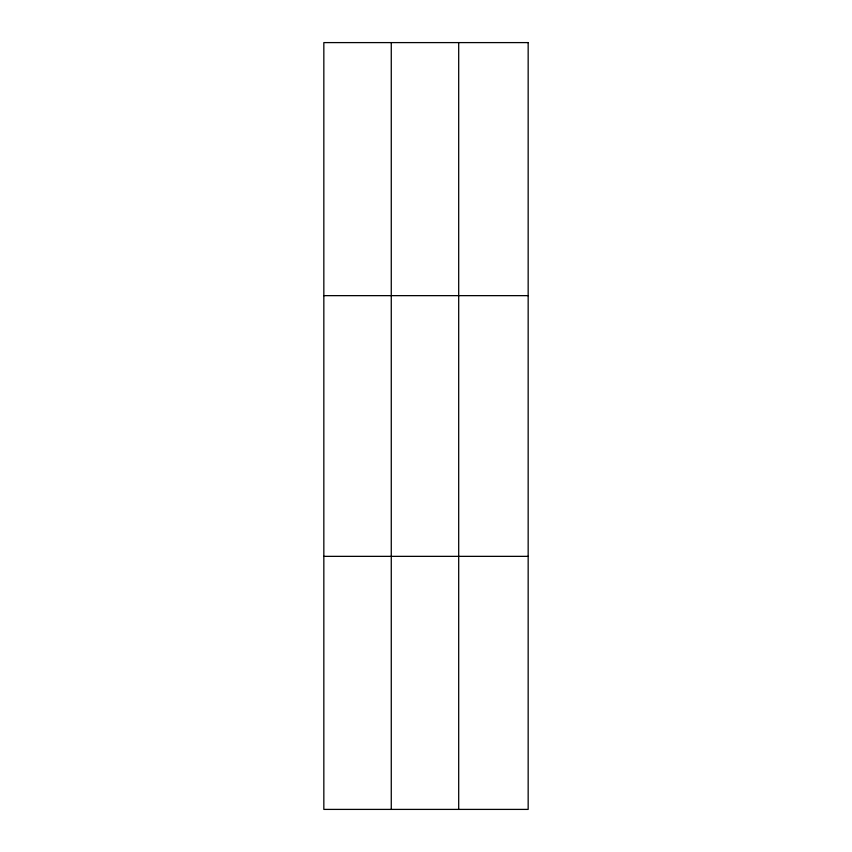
<?xml version="1.0" encoding="UTF-8"?>
<svg xmlns="http://www.w3.org/2000/svg" width="852" height="852" viewBox="0 0 852 852"><rect width="100%" height="100%" fill="white"/><g stroke="black" fill="none" stroke-linecap="round" stroke-linejoin="round"><path stroke-width="1.28" d="M391.27 42.6L391.27 809.4M458.695 42.6L458.695 809.4M323.835 295.644L528.165 295.644M323.835 556.356L528.165 556.356M528.165 42.6L528.165 809.4L323.835 809.4L323.835 42.6L528.165 42.6"/></g></svg>
